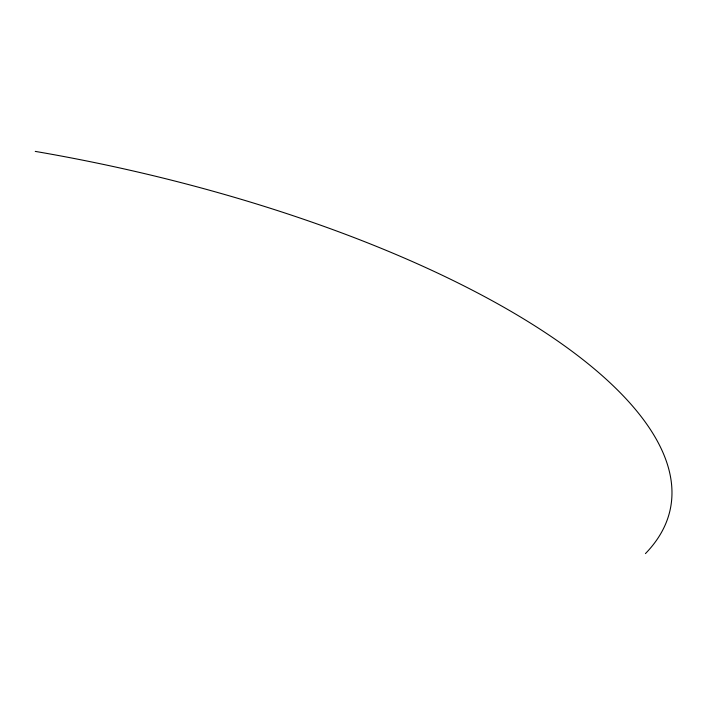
<?xml version="1.0" encoding="UTF-8"?>
<svg xmlns="http://www.w3.org/2000/svg" width="705" height="705" viewBox="0 0 705 705"><rect width="100%" height="100%" fill="white"/><g stroke="black" fill="none" stroke-linecap="round" stroke-linejoin="round"><path stroke-width="1.06" d="M35.25 151.39A634.817 223.379 11.6 0 1 645.436 553.61"/></g></svg>
